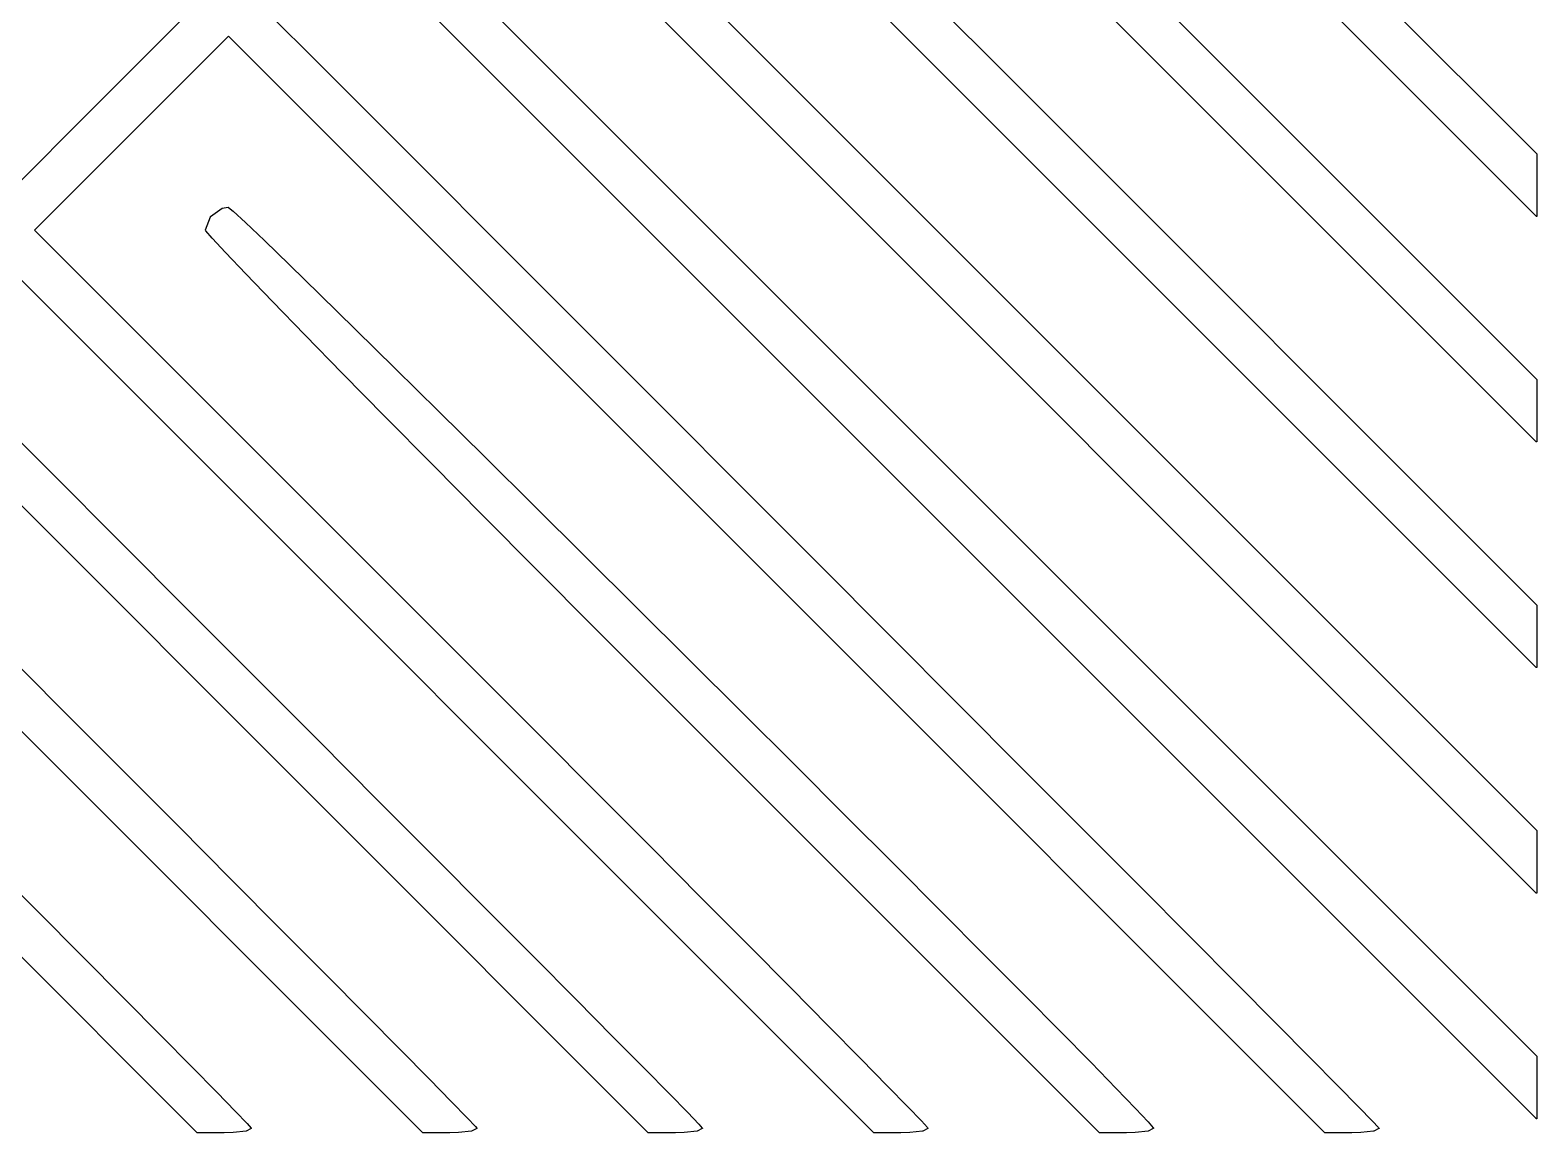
# Model space of a CAD drawing. Extents: x 110 to 150, y -100 to -60.
# Drawn here: x 127.36 to 149.99, y -99.99 to -83.43 of the extents above; entities that cross this region are included whole.
import ezdxf

# ---------------------------------------------------------------- set-up
doc = ezdxf.new("R2010")
doc.units = 0
doc.layers.add('BLACK', color=7, linetype='CONTINUOUS')

msp = doc.modelspace()

# ---------------------------------------------------------------- linework, layer by layer
at = {"layer": 'BLACK', "linetype": 'CONTINUOUS'}
for p, q in [((137.348, -72.6517), (149.985, -85.2883)), ((134.199, -76.2748), (142.09, -84.1665)), ((149.978, -92.9997), (133.721, -76.7438)), ((133.454, -78.917), (149.985, -95.4483)), ((149.978, -96.3864), (133.214, -79.6225)), ((149.978, -86.2261), (143.543, -79.7919)), ((149.978, -99.7731), (130.123, -79.9188)), ((131.93, -80.7802), (149.985, -98.8349)), ((143.614, -82.3038), (149.985, -88.6752)), ((130.637, -82.8746), (131.925, -84.1639)), ((149.978, -89.6128), (143.374, -83.0092)), ((128.409, -84.5046), (129.865, -83.0478)), ((130.339, -83.5212), (128.882, -84.978)), ((138.569, -91.7512), (130.339, -83.5212)), ((131.925, -84.1639), (131.925, -84.1639)), ((131.925, -84.1639), (133.201, -85.4404)), ((142.09, -84.1665), (149.985, -92.0618)), ((126.952, -85.9615), (128.409, -84.5047)), ((128.409, -84.5047), (128.409, -84.5046)), ((140.029, -99.9849), (125.022, -84.9776)), ((128.882, -84.978), (127.425, -86.4348)), ((128.882, -84.978), (128.882, -84.978)), ((149.985, -85.2883), (149.985, -85.2884)), ((149.985, -85.2884), (149.985, -85.2888)), ((149.985, -85.2888), (149.985, -85.2891)), ((149.985, -85.2891), (149.986, -85.2891)), ((149.986, -85.2891), (149.986, -85.2892)), ((149.986, -85.2892), (149.986, -85.2896)), ((149.986, -85.2896), (149.986, -85.29)), ((149.986, -85.29), (149.986, -85.29)), ((149.986, -85.29), (149.986, -85.29)), ((149.986, -85.29), (149.986, -85.2905)), ((149.986, -85.2905), (149.986, -85.2909)), ((149.986, -85.2909), (149.986, -85.2909)), ((149.986, -85.2909), (149.986, -85.291)), ((149.986, -85.291), (149.986, -85.2914)), ((149.986, -85.2914), (149.986, -85.2919)), ((149.986, -85.2919), (149.986, -86.2227)), ((133.201, -85.4404), (134.458, -86.6984)), ((130.07, -86.2307), (130.244, -86.1064)), ((130.244, -86.1062), (130.245, -86.1061)), ((130.244, -86.1063), (130.244, -86.1062)), ((130.244, -86.1064), (130.244, -86.1063)), ((130.244, -86.1064), (130.244, -86.1064)), ((130.245, -86.1057), (130.246, -86.1056)), ((130.245, -86.1058), (130.245, -86.1057)), ((130.245, -86.1059), (130.245, -86.1058)), ((130.245, -86.1061), (130.245, -86.1059)), ((130.245, -86.1059), (130.245, -86.1059)), ((130.246, -86.1056), (130.334, -86.0911)), ((130.246, -86.1056), (130.246, -86.1056)), ((130.246, -86.1056), (130.246, -86.1056)), ((130.334, -86.0911), (130.334, -86.091)), ((130.334, -86.091), (130.334, -86.091)), ((130.334, -86.091), (130.334, -86.091)), ((130.334, -86.091), (130.335, -86.091)), ((130.334, -86.0911), (130.334, -86.0911)), ((130.335, -86.091), (130.335, -86.091)), ((130.335, -86.091), (130.335, -86.091)), ((130.335, -86.091), (130.335, -86.0911)), ((130.335, -86.0911), (130.336, -86.0911)), ((130.336, -86.0911), (130.336, -86.0912)), ((130.336, -86.0912), (130.336, -86.0912)), ((130.336, -86.0912), (130.336, -86.0913)), ((130.336, -86.0913), (130.337, -86.0915)), ((130.337, -86.0915), (130.337, -86.0915)), ((130.337, -86.0915), (130.337, -86.0916)), ((130.337, -86.0916), (130.337, -86.0918)), ((130.337, -86.0918), (130.338, -86.092)), ((130.338, -86.092), (130.338, -86.092)), ((130.338, -86.092), (130.338, -86.0921)), ((130.338, -86.0921), (130.411, -86.1506)), ((130.411, -86.1506), (130.411, -86.1506)), ((130.411, -86.1506), (130.411, -86.1507)), ((130.411, -86.1507), (130.411, -86.1508)), ((130.411, -86.1508), (130.594, -86.3202)), ((129.995, -86.4285), (130.069, -86.2331)), ((129.995, -86.4286), (129.995, -86.4285)), ((129.995, -86.4285), (129.995, -86.4285)), ((129.995, -86.429), (129.995, -86.4286)), ((129.995, -86.4294), (129.995, -86.429)), ((129.995, -86.4295), (129.995, -86.4294)), ((130.069, -86.2317), (130.07, -86.2314)), ((130.069, -86.2321), (130.069, -86.2317)), ((130.069, -86.2322), (130.069, -86.2321)), ((130.069, -86.2321), (130.069, -86.2321)), ((130.069, -86.2326), (130.069, -86.2322)), ((130.069, -86.233), (130.069, -86.2326)), ((130.069, -86.2331), (130.069, -86.233)), ((130.07, -86.2308), (130.07, -86.2307)), ((130.07, -86.2307), (130.07, -86.2307)), ((130.07, -86.2307), (130.07, -86.2307)), ((130.07, -86.231), (130.07, -86.2308)), ((130.07, -86.2314), (130.07, -86.231)), ((130.07, -86.2314), (130.07, -86.2314)), ((130.07, -86.2314), (130.07, -86.2314)), ((130.594, -86.3202), (130.594, -86.3202)), ((130.594, -86.3202), (130.594, -86.3202)), ((130.594, -86.3202), (130.594, -86.3202)), ((130.594, -86.3202), (130.878, -86.5913)), ((149.978, -86.2265), (149.978, -86.2261)), ((149.979, -86.2267), (149.978, -86.2265)), ((149.979, -86.227), (149.979, -86.2267)), ((149.979, -86.2267), (149.979, -86.2267)), ((149.979, -86.2267), (149.979, -86.2267)), ((149.979, -86.2272), (149.979, -86.227)), ((149.98, -86.2273), (149.979, -86.2272)), ((149.979, -86.2272), (149.979, -86.2272)), ((149.979, -86.2272), (149.979, -86.2272)), ((149.98, -86.2275), (149.98, -86.2273)), ((149.981, -86.2275), (149.98, -86.2275)), ((149.98, -86.2275), (149.98, -86.2275)), ((149.98, -86.2275), (149.98, -86.2275)), ((149.982, -86.2275), (149.981, -86.2276)), ((149.981, -86.2276), (149.981, -86.2275)), ((149.981, -86.2276), (149.981, -86.2276)), ((149.981, -86.2276), (149.981, -86.2276)), ((149.983, -86.2274), (149.982, -86.2275)), ((149.982, -86.2275), (149.982, -86.2275)), ((149.982, -86.2275), (149.982, -86.2275)), ((149.982, -86.2275), (149.982, -86.2275)), ((149.984, -86.2268), (149.983, -86.2271)), ((149.983, -86.2271), (149.983, -86.2272)), ((149.983, -86.2272), (149.983, -86.2272)), ((149.983, -86.2272), (149.983, -86.2272)), ((149.983, -86.2272), (149.983, -86.2274)), ((149.985, -86.2264), (149.984, -86.2268)), ((149.984, -86.2268), (149.984, -86.2268)), ((149.984, -86.2268), (149.984, -86.2268)), ((149.986, -86.2252), (149.985, -86.2254)), ((149.985, -86.2254), (149.985, -86.2254)), ((149.985, -86.2254), (149.985, -86.2254)), ((149.985, -86.2254), (149.985, -86.2258)), ((149.985, -86.2258), (149.985, -86.2261)), ((149.985, -86.2261), (149.985, -86.2261)), ((149.985, -86.2261), (149.985, -86.2262)), ((149.985, -86.2262), (149.985, -86.2264)), ((149.986, -86.2227), (149.986, -86.2234)), ((149.986, -86.2234), (149.986, -86.2236)), ((149.986, -86.2236), (149.986, -86.2236)), ((149.986, -86.2236), (149.986, -86.2236)), ((149.986, -86.2236), (149.986, -86.2244)), ((149.986, -86.2244), (149.986, -86.2245)), ((149.986, -86.2245), (149.986, -86.2245)), ((149.986, -86.2245), (149.986, -86.2246)), ((149.986, -86.2246), (149.986, -86.2252)), ((127.425, -86.4348), (134.131, -93.1412)), ((129.995, -86.43), (129.995, -86.4295)), ((129.995, -86.4295), (129.995, -86.4295)), ((129.995, -86.4304), (129.995, -86.43)), ((129.995, -86.4305), (129.995, -86.4304)), ((129.995, -86.4304), (129.995, -86.4304)), ((129.995, -86.4309), (129.995, -86.4305)), ((129.995, -86.4314), (129.995, -86.4309)), ((129.995, -86.4315), (129.995, -86.4314)), ((129.995, -86.4314), (129.995, -86.4314)), ((129.995, -86.4319), (129.995, -86.4315)), ((129.995, -86.4323), (129.995, -86.4319)), ((129.995, -86.4324), (129.995, -86.4323)), ((129.995, -86.4323), (129.995, -86.4323)), ((129.996, -86.4325), (129.995, -86.4324)), ((130, -86.4424), (129.996, -86.4325)), ((130, -86.4425), (130, -86.4424)), ((130.001, -86.4425), (130, -86.4425)), ((130.001, -86.4429), (130.001, -86.4425)), ((130.001, -86.4432), (130.001, -86.4429)), ((130.001, -86.4433), (130.001, -86.4432)), ((130.001, -86.4434), (130.001, -86.4433)), ((130.093, -86.5523), (130.001, -86.4434)), ((130.001, -86.4434), (130.001, -86.4434)), ((130.093, -86.5524), (130.093, -86.5523)), ((130.093, -86.5525), (130.093, -86.5524)), ((130.295, -86.7709), (130.093, -86.5525)), ((130.093, -86.5525), (130.093, -86.5525)), ((130.878, -86.5913), (130.878, -86.5913)), ((130.878, -86.5913), (130.878, -86.5913)), ((130.878, -86.5913), (131.254, -86.955)), ((136.643, -99.9849), (123.329, -86.6711)), ((130.295, -86.771), (130.295, -86.7709)), ((130.295, -86.7709), (130.295, -86.7709)), ((130.6, -87.0912), (130.295, -86.771)), ((134.458, -86.6984), (135.691, -87.9325)), ((130.999, -87.5054), (130.6, -87.0912)), ((130.6, -87.0912), (130.6, -87.0912)), ((130.6, -87.0912), (130.6, -87.0912)), ((131.254, -86.955), (131.255, -86.9551)), ((131.255, -86.9551), (131.255, -86.9551)), ((131.255, -86.9551), (131.713, -87.4022)), ((130.999, -87.5055), (130.999, -87.5054)), ((130.999, -87.5054), (130.999, -87.5054)), ((131.486, -88.0059), (130.999, -87.5055)), ((131.713, -87.4022), (131.713, -87.4023)), ((131.713, -87.4023), (131.713, -87.4023)), ((131.713, -87.4023), (132.246, -87.9237)), ((131.486, -88.006), (131.486, -88.0059)), ((131.486, -88.0059), (131.486, -88.0059)), ((132.053, -88.585), (131.486, -88.006)), ((132.246, -87.9237), (132.246, -87.9238)), ((132.246, -87.9238), (132.843, -88.5105)), ((135.691, -87.9325), (135.691, -87.9325)), ((135.691, -87.9325), (136.894, -89.1371)), ((133.256, -99.9849), (121.636, -88.3643)), ((132.693, -89.2348), (132.053, -88.585)), ((132.053, -88.585), (132.053, -88.585)), ((132.053, -88.585), (132.053, -88.585)), ((132.843, -88.5105), (132.843, -88.5105)), ((132.843, -88.5105), (133.495, -89.1534)), ((149.985, -88.6752), (149.985, -88.6753)), ((149.985, -88.6753), (149.985, -88.6756)), ((149.985, -88.6756), (149.985, -88.676)), ((149.985, -88.676), (149.986, -88.676)), ((149.986, -88.676), (149.986, -88.676)), ((149.986, -88.676), (149.986, -88.6764)), ((149.986, -88.6764), (149.986, -88.6768)), ((149.986, -88.6768), (149.986, -88.6769)), ((149.986, -88.6769), (149.986, -88.6769)), ((149.986, -88.6769), (149.986, -88.6774)), ((149.986, -88.6774), (149.986, -88.6778)), ((149.986, -88.6778), (149.986, -88.6778)), ((149.986, -88.6778), (149.986, -88.6778)), ((149.986, -88.6778), (149.986, -88.6783)), ((149.986, -88.6783), (149.986, -88.6788)), ((149.986, -88.6788), (149.986, -89.6093)), ((126.585, -88.9842), (127.664, -90.0642)), ((136.894, -89.1371), (138.062, -90.3067)), ((132.693, -89.2349), (132.693, -89.2348)), ((133.396, -89.9477), (132.693, -89.2349)), ((133.495, -89.1534), (133.495, -89.1534)), ((133.495, -89.1534), (134.194, -89.8432)), ((149.978, -89.6131), (149.978, -89.6128)), ((149.979, -89.6134), (149.978, -89.6131)), ((149.979, -89.6136), (149.979, -89.6134)), ((149.979, -89.6134), (149.979, -89.6134)), ((149.979, -89.6134), (149.979, -89.6134)), ((149.979, -89.6139), (149.979, -89.6136)), ((149.98, -89.614), (149.979, -89.6139)), ((149.979, -89.6139), (149.979, -89.6139)), ((149.979, -89.6139), (149.979, -89.6139)), ((149.98, -89.6142), (149.98, -89.614)), ((149.981, -89.6142), (149.98, -89.6142)), ((149.98, -89.6142), (149.98, -89.6142)), ((149.98, -89.6142), (149.98, -89.6142)), ((149.982, -89.6142), (149.981, -89.6143)), ((149.981, -89.6143), (149.981, -89.6142)), ((149.981, -89.6143), (149.981, -89.6143)), ((149.981, -89.6143), (149.981, -89.6143)), ((149.983, -89.614), (149.982, -89.6142)), ((149.982, -89.6142), (149.982, -89.6142)), ((149.982, -89.6142), (149.982, -89.6142)), ((149.982, -89.6142), (149.982, -89.6142)), ((149.984, -89.6137), (149.983, -89.6139)), ((149.983, -89.6139), (149.983, -89.6139)), ((149.983, -89.6139), (149.983, -89.6139)), ((149.983, -89.6139), (149.983, -89.614)), ((149.985, -89.6131), (149.984, -89.6134)), ((149.984, -89.6134), (149.984, -89.6134)), ((149.984, -89.6134), (149.984, -89.6134)), ((149.984, -89.6134), (149.984, -89.6137)), ((149.986, -89.6116), (149.985, -89.6121)), ((149.985, -89.6121), (149.985, -89.6121)), ((149.985, -89.6121), (149.985, -89.6121)), ((149.985, -89.6121), (149.985, -89.6124)), ((149.985, -89.6124), (149.985, -89.6128)), ((149.985, -89.6128), (149.985, -89.6128)), ((149.985, -89.6128), (149.985, -89.6128)), ((149.985, -89.6128), (149.985, -89.6131)), ((149.986, -89.6093), (149.986, -89.6098)), ((149.986, -89.6098), (149.986, -89.6103)), ((149.986, -89.6103), (149.986, -89.6103)), ((149.986, -89.6103), (149.986, -89.6103)), ((149.986, -89.6103), (149.986, -89.6107)), ((149.986, -89.6107), (149.986, -89.6112)), ((149.986, -89.6112), (149.986, -89.6112)), ((149.986, -89.6112), (149.986, -89.6112)), ((149.986, -89.6112), (149.986, -89.6116)), ((133.396, -89.9478), (133.396, -89.9477)), ((133.396, -89.9477), (133.396, -89.9477)), ((134.157, -90.7159), (133.396, -89.9478)), ((134.194, -89.8432), (134.194, -89.8432)), ((134.194, -89.8432), (134.929, -90.5709)), ((129.869, -99.9849), (119.942, -90.0576)), ((127.664, -90.0642), (127.664, -90.0642)), ((127.664, -90.0642), (128.72, -91.1215)), ((138.062, -90.3067), (138.062, -90.3067)), ((138.062, -90.3067), (139.189, -91.4358)), ((134.967, -91.5316), (134.157, -90.7159)), ((134.157, -90.7159), (134.157, -90.7159)), ((134.929, -90.5709), (134.929, -90.5709)), ((134.929, -90.5709), (134.929, -90.5709)), ((134.929, -90.5709), (135.692, -91.3272)), ((128.72, -91.1215), (128.72, -91.1215)), ((128.72, -91.1215), (129.746, -92.1497)), ((135.692, -91.3272), (135.692, -91.3273)), ((135.692, -91.3273), (135.692, -91.3273)), ((135.692, -91.3273), (136.473, -92.1032)), ((134.968, -91.5317), (134.967, -91.5316)), ((134.967, -91.5316), (134.967, -91.5316)), ((135.82, -92.3872), (134.968, -91.5317)), ((139.189, -91.4358), (140.269, -92.5188)), ((138.569, -91.7513), (138.569, -91.7512)), ((146.803, -99.9849), (138.569, -91.7513)), ((149.985, -92.0618), (149.985, -92.0619)), ((149.985, -92.0619), (149.985, -92.0622)), ((149.985, -92.0622), (149.985, -92.0626)), ((149.985, -92.0626), (149.986, -92.0626)), ((149.986, -92.0626), (149.986, -92.0626)), ((149.986, -92.0626), (149.986, -92.0631)), ((149.986, -92.0631), (149.986, -92.0634)), ((149.986, -92.0634), (149.986, -92.0635)), ((149.986, -92.0635), (149.986, -92.0635)), ((149.986, -92.0635), (149.986, -92.064)), ((149.986, -92.064), (149.986, -92.0644)), ((149.986, -92.0644), (149.986, -92.0644)), ((149.986, -92.0644), (149.986, -92.0644)), ((149.986, -92.0644), (149.986, -92.0649)), ((149.986, -92.0649), (149.986, -92.0653)), ((149.986, -92.0653), (149.986, -92.9962)), ((129.746, -92.1497), (130.737, -93.1423)), ((136.473, -92.1032), (136.473, -92.1032)), ((136.473, -92.1032), (137.264, -92.8896)), ((136.706, -93.2748), (135.82, -92.3872)), ((135.82, -92.3872), (135.82, -92.3872)), ((140.269, -92.5188), (140.269, -92.5188)), ((140.269, -92.5188), (141.298, -93.5502)), ((126.879, -92.6678), (127.822, -93.6132)), ((137.264, -92.8896), (137.264, -92.8896)), ((137.264, -92.8896), (138.055, -93.6773)), ((130.737, -93.1423), (130.737, -93.1423)), ((130.737, -93.1423), (131.685, -94.0927)), ((134.131, -93.1412), (134.131, -93.1412)), ((134.131, -93.1412), (135.017, -94.0277)), ((149.978, -93.0001), (149.978, -92.9997)), ((149.979, -93.0003), (149.978, -93.0001)), ((149.979, -93.0006), (149.979, -93.0003)), ((149.979, -93.0003), (149.979, -93.0003)), ((149.979, -93.0003), (149.979, -93.0003)), ((149.979, -93.0008), (149.979, -93.0006)), ((149.98, -93.001), (149.979, -93.0008)), ((149.979, -93.0008), (149.979, -93.0008)), ((149.979, -93.0008), (149.979, -93.0008)), ((149.98, -93.0011), (149.98, -93.001)), ((149.981, -93.0011), (149.98, -93.0011)), ((149.98, -93.0011), (149.98, -93.0011)), ((149.98, -93.0011), (149.98, -93.0011)), ((149.982, -93.0011), (149.981, -93.0012)), ((149.981, -93.0012), (149.981, -93.0011)), ((149.981, -93.0012), (149.981, -93.0012)), ((149.981, -93.0012), (149.981, -93.0012)), ((149.983, -93.0009), (149.982, -93.0011)), ((149.982, -93.0011), (149.982, -93.0011)), ((149.982, -93.0011), (149.982, -93.0011)), ((149.982, -93.0011), (149.982, -93.0011)), ((149.984, -93.0006), (149.983, -93.0008)), ((149.983, -93.0008), (149.983, -93.0008)), ((149.983, -93.0008), (149.983, -93.0008)), ((149.983, -93.0008), (149.983, -93.0009)), ((149.985, -93), (149.984, -93.0003)), ((149.984, -93.0003), (149.984, -93.0003)), ((149.984, -93.0003), (149.984, -93.0004)), ((149.984, -93.0004), (149.984, -93.0006)), ((149.986, -92.9987), (149.985, -92.999)), ((149.985, -92.999), (149.985, -92.999)), ((149.985, -92.999), (149.985, -92.999)), ((149.985, -92.999), (149.985, -92.9994)), ((149.985, -92.9994), (149.985, -92.9997)), ((149.985, -92.9997), (149.985, -92.9997)), ((149.985, -92.9997), (149.985, -92.9997)), ((149.985, -92.9997), (149.985, -93)), ((149.986, -92.9962), (149.986, -92.9968)), ((149.986, -92.9968), (149.986, -92.9972)), ((149.986, -92.9972), (149.986, -92.9972)), ((149.986, -92.9972), (149.986, -92.9972)), ((149.986, -92.9972), (149.986, -92.9976)), ((149.986, -92.9976), (149.986, -92.9981)), ((149.986, -92.9981), (149.986, -92.9981)), ((149.986, -92.9981), (149.986, -92.9981)), ((149.986, -92.9981), (149.986, -92.9987)), ((143.416, -99.9849), (136.706, -93.2748)), ((136.706, -93.2748), (136.706, -93.2748)), ((127.822, -93.6132), (127.822, -93.6132)), ((127.822, -93.6132), (128.725, -94.5191)), ((141.298, -93.5502), (141.298, -93.5502)), ((141.298, -93.5502), (142.269, -94.5244)), ((138.055, -93.6773), (138.055, -93.6773)), ((138.055, -93.6773), (138.837, -94.4572)), ((131.685, -94.0927), (131.685, -94.0928)), ((131.685, -94.0928), (132.583, -94.9946)), ((135.017, -94.0277), (135.017, -94.0277)), ((135.017, -94.0277), (135.869, -94.8811)), ((128.725, -94.5191), (128.725, -94.5191)), ((128.725, -94.5191), (129.582, -95.3788)), ((138.837, -94.4572), (138.837, -94.4572)), ((138.837, -94.4572), (139.601, -95.2202)), ((142.269, -94.5244), (142.269, -94.5244)), ((142.269, -94.5244), (143.178, -95.436)), ((132.583, -94.9946), (132.583, -94.9946)), ((132.583, -94.9946), (133.427, -95.8414)), ((135.869, -94.8811), (135.869, -94.8811)), ((135.869, -94.8811), (136.679, -95.6937)), ((139.601, -95.2202), (139.601, -95.2203)), ((139.601, -95.2203), (139.601, -95.2203)), ((139.601, -95.2203), (140.338, -95.9571)), ((129.582, -95.3788), (129.582, -95.3788)), ((129.582, -95.3788), (130.385, -96.1853)), ((143.178, -95.436), (143.178, -95.436)), ((143.178, -95.436), (144.018, -96.2794)), ((149.985, -95.4483), (149.985, -95.4483)), ((149.985, -95.4483), (149.985, -95.4487)), ((149.985, -95.4487), (149.985, -95.4491)), ((149.985, -95.4491), (149.986, -95.4491)), ((149.986, -95.4491), (149.986, -95.4491)), ((149.986, -95.4491), (149.986, -95.4495)), ((149.986, -95.4495), (149.986, -95.4499)), ((149.986, -95.4499), (149.986, -95.4499)), ((149.986, -95.4499), (149.986, -95.45)), ((149.986, -95.45), (149.986, -95.4504)), ((149.986, -95.4504), (149.986, -95.4509)), ((149.986, -95.4509), (149.986, -95.4509)), ((149.986, -95.4509), (149.986, -95.4509)), ((149.986, -95.4509), (149.986, -95.4513)), ((149.986, -95.4513), (149.986, -95.4518)), ((149.986, -95.4518), (149.986, -96.3829)), ((136.679, -95.6937), (136.679, -95.6937)), ((136.679, -95.6937), (137.439, -96.4577)), ((126.709, -95.8916), (127.46, -96.6462)), ((133.427, -95.8414), (133.427, -95.8414)), ((133.427, -95.8414), (134.208, -96.6266)), ((140.338, -95.9571), (140.338, -95.9572)), ((140.338, -95.9572), (141.038, -96.6589)), ((130.385, -96.1853), (130.385, -96.1853)), ((130.385, -96.1853), (131.127, -96.9317)), ((144.018, -96.2794), (144.018, -96.2794)), ((144.018, -96.2794), (144.784, -97.0491)), ((149.986, -96.3829), (149.986, -96.3835)), ((149.986, -96.3835), (149.986, -96.3839)), ((149.986, -96.3839), (149.986, -96.3839)), ((149.986, -96.3839), (149.986, -96.3839)), ((149.986, -96.3839), (149.986, -96.3843)), ((149.986, -96.3843), (149.986, -96.3848)), ((137.439, -96.4577), (137.439, -96.4577)), ((137.439, -96.4577), (138.143, -97.1657)), ((149.978, -96.3868), (149.978, -96.3864)), ((149.979, -96.387), (149.978, -96.3868)), ((149.979, -96.3873), (149.979, -96.387)), ((149.979, -96.387), (149.979, -96.387)), ((149.979, -96.387), (149.979, -96.387)), ((149.979, -96.3874), (149.979, -96.3873)), ((149.979, -96.3875), (149.979, -96.3874)), ((149.98, -96.3877), (149.979, -96.3875)), ((149.979, -96.3875), (149.979, -96.3875)), ((149.981, -96.3878), (149.98, -96.3877)), ((149.98, -96.3877), (149.98, -96.3877)), ((149.98, -96.3877), (149.98, -96.3877)), ((149.98, -96.3877), (149.98, -96.3877)), ((149.982, -96.3878), (149.981, -96.3878)), ((149.981, -96.3878), (149.981, -96.3878)), ((149.981, -96.3878), (149.981, -96.3878)), ((149.981, -96.3878), (149.981, -96.3878)), ((149.983, -96.3876), (149.982, -96.3877)), ((149.982, -96.3877), (149.982, -96.3877)), ((149.982, -96.3877), (149.982, -96.3878)), ((149.982, -96.3878), (149.982, -96.3878)), ((149.984, -96.3873), (149.983, -96.3875)), ((149.983, -96.3875), (149.983, -96.3875)), ((149.983, -96.3875), (149.983, -96.3875)), ((149.983, -96.3875), (149.983, -96.3876)), ((149.985, -96.3867), (149.984, -96.387)), ((149.984, -96.387), (149.984, -96.387)), ((149.984, -96.387), (149.984, -96.387)), ((149.984, -96.387), (149.984, -96.3873)), ((149.986, -96.3854), (149.985, -96.3856)), ((149.985, -96.3856), (149.985, -96.3857)), ((149.985, -96.3857), (149.985, -96.3857)), ((149.985, -96.3857), (149.985, -96.3861)), ((149.985, -96.3861), (149.985, -96.3864)), ((149.985, -96.3864), (149.985, -96.3864)), ((149.985, -96.3864), (149.985, -96.3864)), ((149.985, -96.3864), (149.985, -96.3867)), ((149.986, -96.3848), (149.986, -96.3848)), ((149.986, -96.3848), (149.986, -96.3848)), ((149.986, -96.3848), (149.986, -96.3854)), ((127.46, -96.6462), (127.46, -96.6462)), ((127.46, -96.6462), (128.151, -97.3414)), ((134.208, -96.6266), (134.208, -96.6266)), ((134.208, -96.6266), (134.922, -97.3438)), ((141.038, -96.6589), (141.038, -96.6589)), ((141.038, -96.6589), (141.693, -97.3163)), ((131.127, -96.9317), (131.127, -96.9317)), ((131.127, -96.9317), (131.802, -97.611)), ((144.784, -97.0491), (144.784, -97.0491)), ((144.784, -97.0491), (145.47, -97.7395)), ((138.143, -97.1657), (138.143, -97.1657)), ((138.143, -97.1657), (138.782, -97.8099)), ((128.151, -97.3414), (128.151, -97.3414)), ((128.151, -97.3414), (128.774, -97.9696)), ((134.922, -97.3438), (134.922, -97.3438)), ((134.922, -97.3438), (135.56, -97.9865)), ((141.693, -97.3163), (141.693, -97.3163)), ((141.693, -97.3163), (142.293, -97.9203)), ((131.802, -97.611), (131.802, -97.611)), ((131.802, -97.611), (132.403, -98.2163)), ((145.47, -97.7395), (145.47, -97.7395)), ((145.47, -97.7395), (146.072, -98.3451)), ((138.782, -97.8099), (138.782, -97.8099)), ((138.782, -97.8099), (139.349, -98.3826)), ((142.293, -97.9203), (142.293, -97.9203)), ((142.293, -97.9203), (142.828, -98.4617)), ((128.774, -97.9696), (128.774, -97.9696)), ((128.774, -97.9696), (129.323, -98.5234)), ((135.56, -97.9865), (135.56, -97.9865)), ((135.56, -97.9865), (136.117, -98.5481)), ((132.403, -98.2163), (132.403, -98.2163)), ((132.403, -98.2163), (132.922, -98.7407)), ((139.349, -98.3826), (139.349, -98.3826)), ((139.349, -98.3826), (139.349, -98.3826)), ((139.349, -98.3826), (139.836, -98.8763)), ((146.072, -98.3451), (146.072, -98.3451)), ((146.072, -98.3451), (146.582, -98.8603)), ((129.323, -98.5234), (129.323, -98.5234)), ((129.323, -98.5234), (129.323, -98.5234)), ((129.323, -98.5234), (129.789, -98.9952)), ((136.117, -98.5481), (136.117, -98.5481)), ((136.117, -98.5481), (136.586, -99.0223)), ((142.828, -98.4617), (142.828, -98.4617)), ((142.828, -98.4617), (142.828, -98.4617)), ((142.828, -98.4617), (143.291, -98.9313)), ((132.922, -98.7407), (132.922, -98.7407)), ((132.922, -98.7407), (132.922, -98.7407)), ((132.922, -98.7407), (133.353, -99.1773)), ((146.582, -98.8603), (146.582, -98.8603)), ((146.582, -98.8603), (146.582, -98.8603)), ((146.582, -98.8603), (146.997, -99.2798)), ((149.985, -98.8349), (149.985, -98.835)), ((149.985, -98.835), (149.985, -98.8354)), ((149.985, -98.8354), (149.985, -98.8357)), ((149.985, -98.8357), (149.986, -98.8357)), ((149.986, -98.8357), (149.986, -98.8358)), ((149.986, -98.8358), (149.986, -98.8362)), ((149.986, -98.8362), (149.986, -98.8366)), ((149.986, -98.8366), (149.986, -98.8366)), ((149.986, -98.8366), (149.986, -98.8366)), ((149.986, -98.8366), (149.986, -98.8371)), ((149.986, -98.8371), (149.986, -98.8375)), ((149.986, -98.8375), (149.986, -98.8375)), ((149.986, -98.8375), (149.986, -98.8376)), ((149.986, -98.8376), (149.986, -98.838)), ((149.986, -98.838), (149.986, -98.8385)), ((149.986, -98.8385), (149.986, -99.7696)), ((129.789, -98.9952), (129.789, -98.9953)), ((129.789, -98.9953), (130.166, -99.3777)), ((136.586, -99.0223), (136.586, -99.0223)), ((136.586, -99.0223), (136.961, -99.4025)), ((139.836, -98.8763), (139.836, -98.8763)), ((139.836, -98.8763), (140.236, -99.2832)), ((143.291, -98.9313), (143.291, -98.9314)), ((143.291, -98.9314), (143.671, -99.3202)), ((133.353, -99.1773), (133.354, -99.1773)), ((133.354, -99.1773), (133.354, -99.1773)), ((133.354, -99.1773), (133.689, -99.5191)), ((140.236, -99.2832), (140.236, -99.2832)), ((140.236, -99.2832), (140.236, -99.2832)), ((140.236, -99.2832), (140.541, -99.5957)), ((143.671, -99.3202), (143.671, -99.3202)), ((143.671, -99.3202), (143.671, -99.3202)), ((143.671, -99.3202), (143.96, -99.6191)), ((146.997, -99.2798), (146.997, -99.2798)), ((146.997, -99.2798), (147.31, -99.5978)), ((130.166, -99.3777), (130.166, -99.3778)), ((130.166, -99.3778), (130.166, -99.3778)), ((130.166, -99.3778), (130.445, -99.6634)), ((133.689, -99.5191), (133.689, -99.5191)), ((133.689, -99.5191), (133.923, -99.7592)), ((136.961, -99.4025), (136.961, -99.4025)), ((136.961, -99.4025), (136.961, -99.4026)), ((136.961, -99.4026), (136.961, -99.4026)), ((136.961, -99.4026), (136.961, -99.4026)), ((136.961, -99.4026), (136.961, -99.4026)), ((136.961, -99.4026), (137.235, -99.6823)), ((130.445, -99.6634), (130.445, -99.6634)), ((130.445, -99.6634), (130.445, -99.6635)), ((130.445, -99.6635), (130.619, -99.8447)), ((133.923, -99.7592), (133.923, -99.7593)), ((133.923, -99.7593), (134.048, -99.8908)), ((137.235, -99.6823), (137.235, -99.6824)), ((137.235, -99.6824), (137.401, -99.8552)), ((140.541, -99.5957), (140.541, -99.5957)), ((140.541, -99.5957), (140.743, -99.8062)), ((143.96, -99.6191), (143.96, -99.6191)), ((143.96, -99.6191), (143.96, -99.6191)), ((143.96, -99.6191), (144.148, -99.8189)), ((147.31, -99.5978), (147.31, -99.5979)), ((147.31, -99.5979), (147.31, -99.5979)), ((147.31, -99.5979), (147.516, -99.8089)), ((149.978, -99.7734), (149.978, -99.7731)), ((149.979, -99.7737), (149.978, -99.7734)), ((149.979, -99.774), (149.979, -99.7737)), ((149.979, -99.7737), (149.979, -99.7737)), ((149.979, -99.7737), (149.979, -99.7737)), ((149.979, -99.7741), (149.979, -99.774)), ((149.98, -99.7743), (149.979, -99.7741)), ((149.979, -99.7741), (149.979, -99.7741)), ((149.979, -99.7741), (149.979, -99.7741)), ((149.98, -99.7744), (149.98, -99.7743)), ((149.981, -99.7745), (149.98, -99.7744)), ((149.98, -99.7744), (149.98, -99.7744)), ((149.98, -99.7744), (149.98, -99.7744)), ((149.982, -99.7745), (149.981, -99.7745)), ((149.981, -99.7745), (149.981, -99.7745)), ((149.981, -99.7745), (149.981, -99.7745)), ((149.981, -99.7745), (149.981, -99.7745)), ((149.983, -99.7743), (149.982, -99.7744)), ((149.982, -99.7744), (149.982, -99.7744)), ((149.982, -99.7744), (149.982, -99.7744)), ((149.982, -99.7744), (149.982, -99.7745)), ((149.984, -99.774), (149.983, -99.7742)), ((149.983, -99.7742), (149.983, -99.7742)), ((149.983, -99.7742), (149.983, -99.7742)), ((149.983, -99.7742), (149.983, -99.7743)), ((149.985, -99.7734), (149.984, -99.7737)), ((149.984, -99.7737), (149.984, -99.7737)), ((149.984, -99.7737), (149.984, -99.7737)), ((149.984, -99.7737), (149.984, -99.774)), ((149.986, -99.7722), (149.985, -99.7723)), ((149.985, -99.7723), (149.985, -99.7723)), ((149.985, -99.7723), (149.985, -99.7724)), ((149.985, -99.7724), (149.985, -99.7728)), ((149.985, -99.7728), (149.985, -99.7731)), ((149.985, -99.7731), (149.985, -99.7731)), ((149.985, -99.7731), (149.985, -99.7731)), ((149.985, -99.7731), (149.985, -99.7734)), ((149.986, -99.7696), (149.986, -99.7703)), ((149.986, -99.7703), (149.986, -99.7706)), ((149.986, -99.7706), (149.986, -99.7706)), ((149.986, -99.7706), (149.986, -99.7706)), ((149.986, -99.7706), (149.986, -99.7712)), ((149.986, -99.7712), (149.986, -99.7715)), ((149.986, -99.7715), (149.986, -99.7715)), ((149.986, -99.7715), (149.986, -99.7715)), ((149.986, -99.7715), (149.986, -99.7722)), ((129.87, -99.9852), (129.869, -99.9849)), ((129.87, -99.9855), (129.87, -99.9852)), ((129.87, -99.9857), (129.87, -99.9855)), ((129.87, -99.9855), (129.87, -99.9855)), ((129.87, -99.9855), (129.87, -99.9855)), ((129.871, -99.9859), (129.87, -99.9857)), ((129.871, -99.9861), (129.871, -99.9859)), ((129.871, -99.9859), (129.871, -99.9859)), ((129.871, -99.9859), (129.871, -99.9859)), ((129.872, -99.9862), (129.871, -99.9861)), ((129.872, -99.9863), (129.872, -99.9862)), ((129.872, -99.9862), (129.872, -99.9862)), ((129.872, -99.9862), (129.872, -99.9862)), ((129.873, -99.9863), (129.872, -99.9863)), ((130.275, -99.9863), (129.873, -99.9863)), ((130.408, -99.9827), (130.275, -99.9863)), ((130.275, -99.9863), (130.275, -99.9863)), ((130.275, -99.9863), (130.275, -99.9863)), ((130.275, -99.9863), (130.275, -99.9863)), ((130.409, -99.9827), (130.408, -99.9827)), ((130.408, -99.9827), (130.408, -99.9827)), ((130.602, -99.9599), (130.409, -99.9827)), ((130.409, -99.9827), (130.409, -99.9827)), ((130.603, -99.9598), (130.602, -99.9598)), ((130.602, -99.9598), (130.602, -99.9599)), ((130.604, -99.9594), (130.603, -99.9595)), ((130.603, -99.9595), (130.603, -99.9597)), ((130.603, -99.9597), (130.603, -99.9597)), ((130.603, -99.9597), (130.603, -99.9598)), ((130.68, -99.9225), (130.604, -99.9594)), ((130.604, -99.9594), (130.604, -99.9594)), ((130.619, -99.8447), (130.619, -99.8448)), ((130.619, -99.8448), (130.619, -99.8448)), ((130.619, -99.8448), (130.619, -99.8449)), ((130.619, -99.8449), (130.681, -99.9144)), ((130.681, -99.9218), (130.68, -99.9219)), ((130.68, -99.9219), (130.68, -99.9221)), ((130.68, -99.9221), (130.68, -99.9222)), ((130.68, -99.9222), (130.68, -99.9223)), ((130.68, -99.9223), (130.68, -99.9225)), ((130.681, -99.9144), (130.681, -99.9144)), ((130.681, -99.9144), (130.681, -99.9147)), ((130.681, -99.9147), (130.682, -99.915)), ((130.682, -99.9207), (130.681, -99.9209)), ((130.681, -99.9209), (130.681, -99.9211)), ((130.681, -99.9211), (130.681, -99.9213)), ((130.681, -99.9213), (130.681, -99.9214)), ((130.681, -99.9214), (130.681, -99.9216)), ((130.681, -99.9216), (130.681, -99.9218)), ((130.682, -99.915), (130.682, -99.9151)), ((130.682, -99.9151), (130.682, -99.9152)), ((130.682, -99.9152), (130.682, -99.9156)), ((130.682, -99.9156), (130.682, -99.9159)), ((130.682, -99.9159), (130.682, -99.916)), ((130.682, -99.916), (130.682, -99.9161)), ((130.682, -99.9161), (130.682, -99.9165)), ((130.682, -99.9165), (130.682, -99.9168)), ((130.682, -99.9168), (130.682, -99.9171)), ((130.682, -99.9171), (130.682, -99.9172)), ((130.682, -99.9172), (130.682, -99.9174)), ((130.682, -99.9174), (130.682, -99.9177)), ((130.682, -99.9177), (130.682, -99.9179)), ((130.682, -99.9179), (130.682, -99.9181)), ((130.682, -99.9181), (130.682, -99.9184)), ((130.682, -99.9184), (130.682, -99.9187)), ((130.682, -99.9187), (130.682, -99.9189)), ((130.682, -99.9189), (130.682, -99.9191)), ((130.682, -99.9191), (130.682, -99.9194)), ((130.682, -99.9194), (130.682, -99.9196)), ((130.682, -99.9196), (130.682, -99.9198)), ((130.682, -99.9198), (130.682, -99.92)), ((130.682, -99.92), (130.682, -99.9203)), ((130.682, -99.9203), (130.682, -99.9205)), ((130.682, -99.9205), (130.682, -99.9207)), ((133.256, -99.9852), (133.256, -99.9849)), ((133.257, -99.9855), (133.256, -99.9852)), ((133.257, -99.9857), (133.257, -99.9855)), ((133.257, -99.9855), (133.257, -99.9855)), ((133.257, -99.9855), (133.257, -99.9855)), ((133.257, -99.9859), (133.257, -99.9857)), ((133.258, -99.9859), (133.257, -99.9859)), ((133.257, -99.9859), (133.257, -99.9859)), ((133.258, -99.9861), (133.258, -99.9859)), ((133.258, -99.9862), (133.258, -99.9861)), ((133.259, -99.9863), (133.258, -99.9862)), ((133.258, -99.9862), (133.258, -99.9862)), ((133.258, -99.9862), (133.258, -99.9862)), ((133.662, -99.9863), (133.259, -99.9863)), ((133.259, -99.9863), (133.259, -99.9863)), ((133.795, -99.9827), (133.662, -99.9863)), ((133.662, -99.9863), (133.662, -99.9863)), ((133.662, -99.9863), (133.662, -99.9863)), ((133.662, -99.9863), (133.662, -99.9863)), ((133.989, -99.9599), (133.795, -99.9827)), ((133.795, -99.9827), (133.795, -99.9827)), ((133.795, -99.9827), (133.795, -99.9827)), ((133.795, -99.9827), (133.795, -99.9827)), ((133.99, -99.9597), (133.989, -99.9597)), ((133.989, -99.9597), (133.989, -99.9598)), ((133.989, -99.9598), (133.989, -99.9598)), ((133.989, -99.9598), (133.989, -99.9599)), ((134.066, -99.9224), (133.99, -99.9594)), ((133.99, -99.9594), (133.99, -99.9594)), ((133.99, -99.9594), (133.99, -99.9595)), ((133.99, -99.9595), (133.99, -99.9597)), ((134.048, -99.8908), (134.048, -99.8908)), ((134.048, -99.8908), (134.048, -99.8909)), ((134.048, -99.8909), (134.048, -99.891)), ((134.048, -99.891), (134.068, -99.9148)), ((134.067, -99.9221), (134.066, -99.9224)), ((134.066, -99.9224), (134.066, -99.9224)), ((134.066, -99.9224), (134.066, -99.9224)), ((134.068, -99.9213), (134.067, -99.9215)), ((134.067, -99.9215), (134.067, -99.9218)), ((134.067, -99.9218), (134.067, -99.9219)), ((134.067, -99.9219), (134.067, -99.9219)), ((134.067, -99.9219), (134.067, -99.9221)), ((134.068, -99.9148), (134.068, -99.9148)), ((134.068, -99.9148), (134.068, -99.9149)), ((134.068, -99.9149), (134.068, -99.915)), ((134.068, -99.915), (134.068, -99.9153)), ((134.068, -99.9153), (134.068, -99.9156)), ((134.068, -99.9156), (134.068, -99.9157)), ((134.068, -99.9157), (134.069, -99.9158)), ((134.069, -99.92), (134.068, -99.9203)), ((134.068, -99.9203), (134.068, -99.9204)), ((134.068, -99.9204), (134.068, -99.9205)), ((134.068, -99.9205), (134.068, -99.9208)), ((134.068, -99.9208), (134.068, -99.9211)), ((134.068, -99.9211), (134.068, -99.9212)), ((134.068, -99.9212), (134.068, -99.9213)), ((134.069, -99.9158), (134.069, -99.9162)), ((134.069, -99.9162), (134.069, -99.9165)), ((134.069, -99.9165), (134.069, -99.9166)), ((134.069, -99.9166), (134.069, -99.9167)), ((134.069, -99.9167), (134.069, -99.9171)), ((134.069, -99.9171), (134.069, -99.9175)), ((134.069, -99.9175), (134.069, -99.9176)), ((134.069, -99.9176), (134.069, -99.9177)), ((134.069, -99.9177), (134.069, -99.9181)), ((134.069, -99.9181), (134.069, -99.9185)), ((134.069, -99.9185), (134.069, -99.9185)), ((134.069, -99.9185), (134.069, -99.9186)), ((134.069, -99.9186), (134.069, -99.919)), ((134.069, -99.919), (134.069, -99.9194)), ((134.069, -99.9194), (134.069, -99.9195)), ((134.069, -99.9195), (134.069, -99.9196)), ((134.069, -99.9196), (134.069, -99.92)), ((136.643, -99.9852), (136.643, -99.9849)), ((136.644, -99.9855), (136.643, -99.9852)), ((136.644, -99.9857), (136.644, -99.9855)), ((136.644, -99.9855), (136.644, -99.9855)), ((136.644, -99.9855), (136.644, -99.9855)), ((136.645, -99.9859), (136.644, -99.9857)), ((136.645, -99.9861), (136.645, -99.9859)), ((136.645, -99.9859), (136.645, -99.9859)), ((136.645, -99.9859), (136.645, -99.9859)), ((136.645, -99.9862), (136.645, -99.9861)), ((136.646, -99.9862), (136.645, -99.9862)), ((136.646, -99.9863), (136.646, -99.9862)), ((136.646, -99.9862), (136.646, -99.9862)), ((137.049, -99.9863), (136.646, -99.9863)), ((136.646, -99.9863), (136.646, -99.9863)), ((137.182, -99.9828), (137.049, -99.9863)), ((137.049, -99.9863), (137.049, -99.9863)), ((137.049, -99.9863), (137.049, -99.9863)), ((137.049, -99.9863), (137.049, -99.9863)), ((137.375, -99.9599), (137.182, -99.9827)), ((137.182, -99.9827), (137.182, -99.9827)), ((137.182, -99.9827), (137.182, -99.9827)), ((137.182, -99.9827), (137.182, -99.9828)), ((137.376, -99.9598), (137.375, -99.9599)), ((137.377, -99.9595), (137.376, -99.9597)), ((137.376, -99.9597), (137.376, -99.9597)), ((137.376, -99.9597), (137.376, -99.9598)), ((137.376, -99.9598), (137.376, -99.9598)), ((137.453, -99.9224), (137.377, -99.9594)), ((137.377, -99.9594), (137.377, -99.9594)), ((137.377, -99.9594), (137.377, -99.9595)), ((137.401, -99.8552), (137.401, -99.8553)), ((137.401, -99.8553), (137.401, -99.8553)), ((137.401, -99.8553), (137.401, -99.8553)), ((137.401, -99.8553), (137.454, -99.9146)), ((137.454, -99.9219), (137.453, -99.9221)), ((137.453, -99.9221), (137.453, -99.9223)), ((137.453, -99.9223), (137.453, -99.9223)), ((137.453, -99.9223), (137.453, -99.9224)), ((137.454, -99.9146), (137.454, -99.9146)), ((137.454, -99.9146), (137.455, -99.9148)), ((137.455, -99.9211), (137.454, -99.9213)), ((137.454, -99.9213), (137.454, -99.9215)), ((137.454, -99.9215), (137.454, -99.9217)), ((137.454, -99.9217), (137.454, -99.9218)), ((137.454, -99.9218), (137.454, -99.9219)), ((137.455, -99.9148), (137.455, -99.9149)), ((137.455, -99.9149), (137.455, -99.9152)), ((137.455, -99.9152), (137.455, -99.9154)), ((137.455, -99.9154), (137.455, -99.9156)), ((137.455, -99.9156), (137.455, -99.9158)), ((137.455, -99.9158), (137.455, -99.916)), ((137.455, -99.916), (137.455, -99.9163)), ((137.455, -99.9163), (137.455, -99.9165)), ((137.455, -99.9165), (137.456, -99.9167)), ((137.456, -99.9189), (137.455, -99.9192)), ((137.455, -99.9192), (137.455, -99.9194)), ((137.455, -99.9194), (137.455, -99.9196)), ((137.455, -99.9196), (137.455, -99.9199)), ((137.455, -99.9199), (137.455, -99.9201)), ((137.455, -99.9201), (137.455, -99.9203)), ((137.455, -99.9203), (137.455, -99.9205)), ((137.455, -99.9205), (137.455, -99.9207)), ((137.455, -99.9207), (137.455, -99.921)), ((137.455, -99.921), (137.455, -99.9211)), ((137.456, -99.9167), (137.456, -99.917)), ((137.456, -99.917), (137.456, -99.9173)), ((137.456, -99.9173), (137.456, -99.9175)), ((137.456, -99.9175), (137.456, -99.9177)), ((137.456, -99.9177), (137.456, -99.9179)), ((137.456, -99.9179), (137.456, -99.9183)), ((137.456, -99.9183), (137.456, -99.9184)), ((137.456, -99.9184), (137.456, -99.9186)), ((137.456, -99.9186), (137.456, -99.9189)), ((140.03, -99.9852), (140.029, -99.9849)), ((140.03, -99.9855), (140.03, -99.9852)), ((140.03, -99.9857), (140.03, -99.9855)), ((140.03, -99.9855), (140.03, -99.9855)), ((140.03, -99.9855), (140.03, -99.9855)), ((140.031, -99.9859), (140.03, -99.9857)), ((140.031, -99.9861), (140.031, -99.9859)), ((140.031, -99.9859), (140.031, -99.9859)), ((140.031, -99.9859), (140.031, -99.9859)), ((140.032, -99.9862), (140.031, -99.9861)), ((140.032, -99.9863), (140.032, -99.9862)), ((140.032, -99.9862), (140.032, -99.9862)), ((140.032, -99.9862), (140.032, -99.9862)), ((140.033, -99.9863), (140.032, -99.9863)), ((140.435, -99.9863), (140.033, -99.9863)), ((140.568, -99.9828), (140.435, -99.9863)), ((140.435, -99.9863), (140.435, -99.9863)), ((140.435, -99.9863), (140.435, -99.9863)), ((140.435, -99.9863), (140.435, -99.9863)), ((140.569, -99.9827), (140.568, -99.9827)), ((140.568, -99.9827), (140.568, -99.9828)), ((140.762, -99.9599), (140.569, -99.9827)), ((140.569, -99.9827), (140.569, -99.9827)), ((140.743, -99.8062), (140.743, -99.8062)), ((140.743, -99.8062), (140.743, -99.8063)), ((140.743, -99.8063), (140.743, -99.8063)), ((140.743, -99.8063), (140.836, -99.907)), ((140.763, -99.9598), (140.762, -99.9598)), ((140.762, -99.9598), (140.762, -99.9599)), ((140.764, -99.9594), (140.763, -99.9595)), ((140.763, -99.9595), (140.763, -99.9596)), ((140.763, -99.9596), (140.763, -99.9597)), ((140.763, -99.9597), (140.763, -99.9597)), ((140.763, -99.9597), (140.763, -99.9598)), ((140.84, -99.9225), (140.764, -99.9594)), ((140.836, -99.907), (140.836, -99.9071)), ((140.836, -99.9071), (140.836, -99.9073)), ((140.836, -99.9073), (140.836, -99.9076)), ((140.836, -99.9076), (140.841, -99.9152)), ((140.841, -99.9218), (140.84, -99.922)), ((140.84, -99.922), (140.84, -99.9221)), ((140.84, -99.9221), (140.84, -99.9222)), ((140.84, -99.9222), (140.84, -99.9224)), ((140.84, -99.9224), (140.84, -99.9225)), ((140.841, -99.9152), (140.842, -99.9153)), ((140.842, -99.9207), (140.841, -99.9208)), ((140.841, -99.9208), (140.841, -99.9211)), ((140.841, -99.9211), (140.841, -99.9214)), ((140.841, -99.9214), (140.841, -99.9215)), ((140.841, -99.9215), (140.841, -99.9216)), ((140.841, -99.9216), (140.841, -99.9218)), ((140.842, -99.9153), (140.842, -99.9156)), ((140.842, -99.9156), (140.842, -99.9159)), ((140.842, -99.9159), (140.842, -99.916)), ((140.842, -99.916), (140.842, -99.9162)), ((140.842, -99.9162), (140.842, -99.9165)), ((140.842, -99.9165), (140.842, -99.9168)), ((140.842, -99.9168), (140.842, -99.9169)), ((140.842, -99.9169), (140.842, -99.9171)), ((140.842, -99.9171), (140.842, -99.9174)), ((140.842, -99.9174), (140.842, -99.9178)), ((140.842, -99.9178), (140.842, -99.9179)), ((140.842, -99.9179), (140.842, -99.9181)), ((140.842, -99.9181), (140.842, -99.9184)), ((140.842, -99.9184), (140.842, -99.9187)), ((140.842, -99.9187), (140.842, -99.9189)), ((140.842, -99.9189), (140.842, -99.919)), ((140.842, -99.919), (140.842, -99.9194)), ((140.842, -99.9194), (140.842, -99.9197)), ((140.842, -99.9197), (140.842, -99.9198)), ((140.842, -99.9198), (140.842, -99.92)), ((140.842, -99.92), (140.842, -99.9203)), ((140.842, -99.9203), (140.842, -99.9206)), ((140.842, -99.9206), (140.842, -99.9207)), ((143.416, -99.9852), (143.416, -99.9849)), ((143.416, -99.9855), (143.416, -99.9852)), ((143.417, -99.9857), (143.416, -99.9855)), ((143.416, -99.9855), (143.416, -99.9855)), ((143.416, -99.9855), (143.416, -99.9855)), ((143.417, -99.9859), (143.417, -99.9857)), ((143.418, -99.9861), (143.417, -99.9859)), ((143.417, -99.9859), (143.417, -99.9859)), ((143.417, -99.9859), (143.417, -99.9859)), ((143.418, -99.9862), (143.418, -99.9861)), ((143.419, -99.9863), (143.418, -99.9862)), ((143.418, -99.9862), (143.418, -99.9862)), ((143.418, -99.9862), (143.418, -99.9862)), ((143.822, -99.9863), (143.419, -99.9863)), ((143.419, -99.9863), (143.419, -99.9863)), ((143.955, -99.9827), (143.822, -99.9863)), ((143.822, -99.9863), (143.822, -99.9863)), ((143.822, -99.9863), (143.822, -99.9863)), ((143.822, -99.9863), (143.822, -99.9863)), ((144.149, -99.9599), (143.955, -99.9827)), ((143.955, -99.9827), (143.955, -99.9827)), ((143.955, -99.9827), (143.955, -99.9827)), ((143.955, -99.9827), (143.955, -99.9827)), ((144.148, -99.8189), (144.148, -99.819)), ((144.148, -99.819), (144.148, -99.819)), ((144.148, -99.819), (144.148, -99.8191)), ((144.148, -99.8191), (144.226, -99.9107)), ((144.15, -99.9597), (144.149, -99.9597)), ((144.149, -99.9597), (144.149, -99.9598)), ((144.149, -99.9598), (144.149, -99.9598)), ((144.149, -99.9598), (144.149, -99.9599)), ((144.226, -99.9225), (144.15, -99.9594)), ((144.15, -99.9594), (144.15, -99.9595)), ((144.15, -99.9595), (144.15, -99.9596)), ((144.15, -99.9596), (144.15, -99.9597)), ((144.226, -99.9107), (144.226, -99.9107)), ((144.226, -99.9107), (144.226, -99.9109)), ((144.226, -99.9109), (144.226, -99.9111)), ((144.226, -99.9111), (144.227, -99.9113)), ((144.227, -99.9222), (144.226, -99.9224)), ((144.226, -99.9224), (144.226, -99.9225)), ((144.227, -99.9113), (144.227, -99.9115)), ((144.227, -99.9115), (144.227, -99.9118)), ((144.227, -99.9118), (144.227, -99.912)), ((144.227, -99.912), (144.229, -99.9161)), ((144.228, -99.9215), (144.227, -99.9216)), ((144.227, -99.9216), (144.227, -99.9218)), ((144.227, -99.9218), (144.227, -99.922)), ((144.227, -99.922), (144.227, -99.9221)), ((144.227, -99.9221), (144.227, -99.9222)), ((144.229, -99.92), (144.228, -99.9203)), ((144.228, -99.9203), (144.228, -99.9206)), ((144.228, -99.9206), (144.228, -99.9207)), ((144.228, -99.9207), (144.228, -99.9209)), ((144.228, -99.9209), (144.228, -99.9211)), ((144.228, -99.9211), (144.228, -99.9214)), ((144.228, -99.9214), (144.228, -99.9215)), ((144.229, -99.9161), (144.229, -99.9162)), ((144.229, -99.9162), (144.229, -99.9165)), ((144.229, -99.9165), (144.229, -99.9168)), ((144.229, -99.9168), (144.229, -99.917)), ((144.229, -99.917), (144.229, -99.9171)), ((144.229, -99.9171), (144.229, -99.9175)), ((144.229, -99.9175), (144.229, -99.9178)), ((144.229, -99.9178), (144.229, -99.9179)), ((144.229, -99.9179), (144.229, -99.9181)), ((144.229, -99.9181), (144.229, -99.9184)), ((144.229, -99.9184), (144.229, -99.9187)), ((144.229, -99.9187), (144.229, -99.9189)), ((144.229, -99.9189), (144.229, -99.9191)), ((144.229, -99.9191), (144.229, -99.9194)), ((144.229, -99.9194), (144.229, -99.9197)), ((144.229, -99.9197), (144.229, -99.9198)), ((144.229, -99.9198), (144.229, -99.92)), ((146.803, -99.9852), (146.803, -99.9849)), ((146.804, -99.9855), (146.803, -99.9852)), ((146.804, -99.9857), (146.804, -99.9855)), ((146.804, -99.9855), (146.804, -99.9855)), ((146.804, -99.9855), (146.804, -99.9855)), ((146.805, -99.9859), (146.804, -99.9857)), ((146.805, -99.9861), (146.805, -99.9859)), ((146.805, -99.9859), (146.805, -99.9859)), ((146.805, -99.9859), (146.805, -99.9859)), ((146.806, -99.9862), (146.805, -99.9861)), ((146.806, -99.9863), (146.806, -99.9862)), ((146.806, -99.9862), (146.806, -99.9862)), ((146.806, -99.9862), (146.806, -99.9862)), ((146.807, -99.9863), (146.806, -99.9863)), ((147.209, -99.9863), (146.807, -99.9863)), ((147.342, -99.9828), (147.209, -99.9863)), ((147.209, -99.9863), (147.209, -99.9863)), ((147.209, -99.9863), (147.209, -99.9863)), ((147.209, -99.9863), (147.209, -99.9863)), ((147.535, -99.9599), (147.342, -99.9827)), ((147.342, -99.9827), (147.342, -99.9827)), ((147.342, -99.9827), (147.342, -99.9827)), ((147.342, -99.9827), (147.342, -99.9828)), ((147.516, -99.8089), (147.516, -99.809)), ((147.516, -99.809), (147.516, -99.809)), ((147.516, -99.809), (147.516, -99.809)), ((147.516, -99.809), (147.609, -99.9077)), ((147.536, -99.9598), (147.535, -99.9599)), ((147.537, -99.9595), (147.536, -99.9597)), ((147.536, -99.9597), (147.536, -99.9597)), ((147.536, -99.9597), (147.536, -99.9597)), ((147.536, -99.9597), (147.536, -99.9598)), ((147.613, -99.9224), (147.537, -99.9594)), ((147.537, -99.9594), (147.537, -99.9594)), ((147.537, -99.9594), (147.537, -99.9595)), ((147.609, -99.9077), (147.609, -99.9077)), ((147.609, -99.9077), (147.609, -99.9079)), ((147.609, -99.9079), (147.61, -99.9081)), ((147.61, -99.9081), (147.615, -99.9149)), ((147.614, -99.9219), (147.613, -99.9222)), ((147.613, -99.9222), (147.613, -99.9224)), ((147.615, -99.9208), (147.614, -99.9212)), ((147.614, -99.9212), (147.614, -99.9212)), ((147.614, -99.9212), (147.614, -99.9213)), ((147.614, -99.9213), (147.614, -99.9215)), ((147.614, -99.9215), (147.614, -99.9219)), ((147.614, -99.9219), (147.614, -99.9219)), ((147.614, -99.9219), (147.614, -99.9219)), ((147.615, -99.9149), (147.615, -99.915)), ((147.615, -99.915), (147.615, -99.9154)), ((147.615, -99.9154), (147.615, -99.9157)), ((147.615, -99.9157), (147.615, -99.9158)), ((147.615, -99.9158), (147.615, -99.9158)), ((147.615, -99.9158), (147.615, -99.9162)), ((147.615, -99.9162), (147.616, -99.9167)), ((147.616, -99.9191), (147.615, -99.9196)), ((147.615, -99.9196), (147.615, -99.9196)), ((147.615, -99.9196), (147.615, -99.9196)), ((147.615, -99.9196), (147.615, -99.92)), ((147.615, -99.92), (147.615, -99.9204)), ((147.615, -99.9204), (147.615, -99.9205)), ((147.615, -99.9205), (147.615, -99.9205)), ((147.615, -99.9205), (147.615, -99.9208)), ((147.616, -99.9167), (147.616, -99.9167)), ((147.616, -99.9167), (147.616, -99.9167)), ((147.616, -99.9167), (147.616, -99.9172)), ((147.616, -99.9172), (147.616, -99.9176)), ((147.616, -99.9176), (147.616, -99.9176)), ((147.616, -99.9176), (147.616, -99.9177)), ((147.616, -99.9177), (147.616, -99.9181)), ((147.616, -99.9181), (147.616, -99.9186)), ((147.616, -99.9186), (147.616, -99.9186)), ((147.616, -99.9186), (147.616, -99.9187)), ((147.616, -99.9187), (147.616, -99.9191))]:
    msp.add_line(p, q, dxfattribs=at)

doc.saveas('drawing.dxf')
